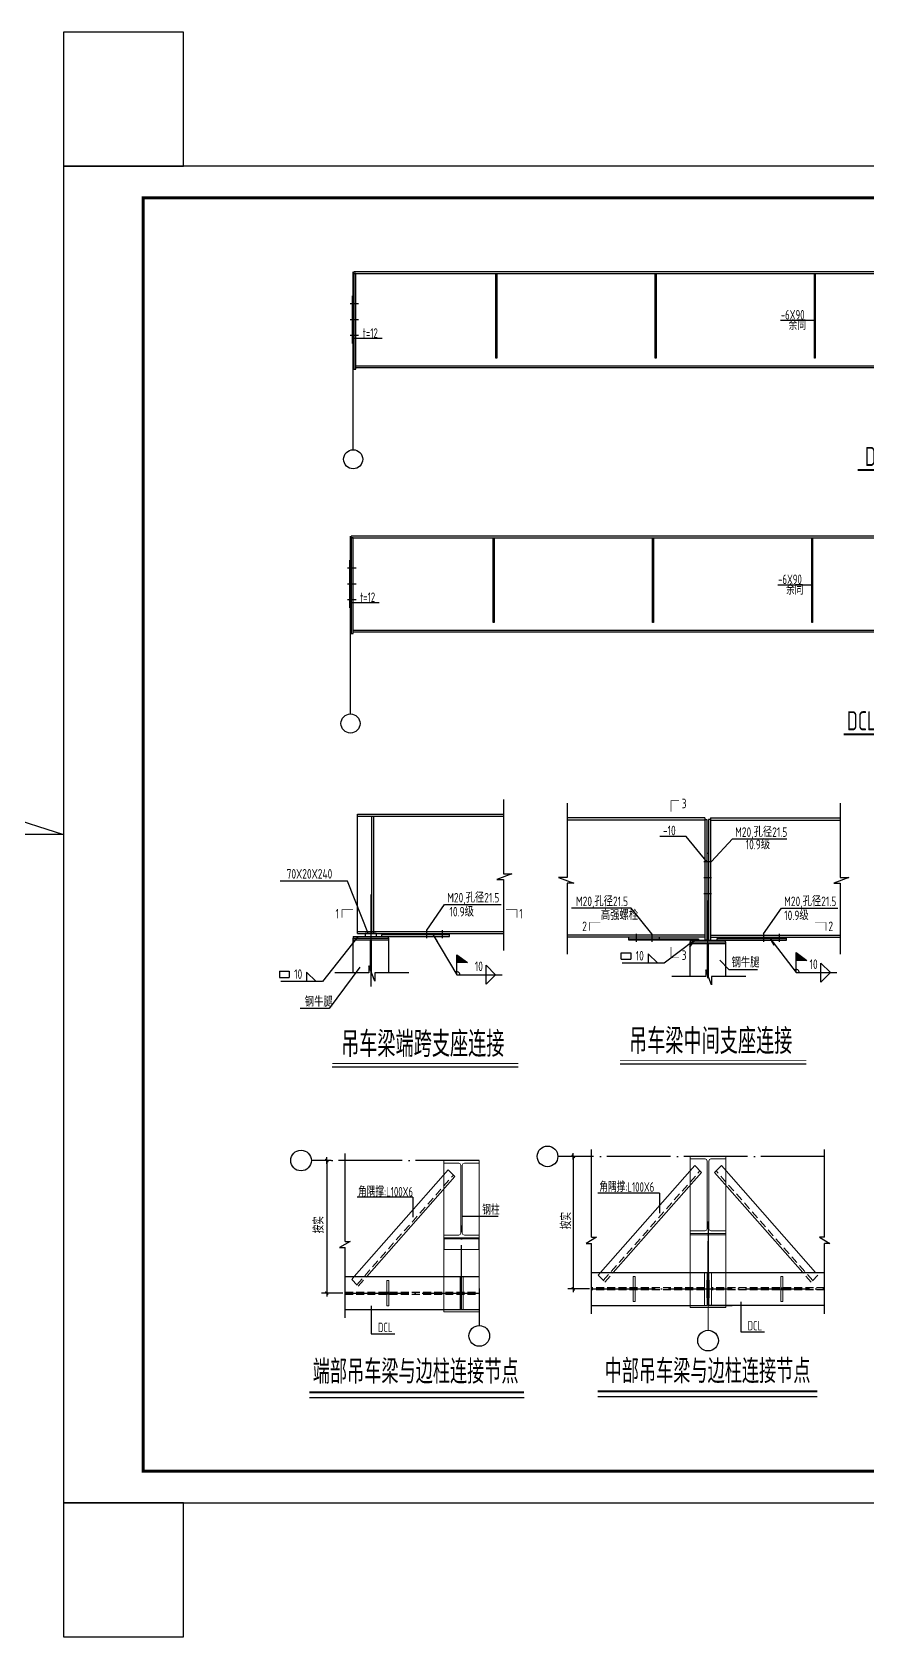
# Model space of a CAD drawing. Extents: x 9834882 to 10005569, y 1691670 to 2510806.
# Drawn here: x 9892635 to 9931964, y 2059232 to 2134857 of the extents above; entities that cross this region are included whole.
import ezdxf
from ezdxf.enums import TextEntityAlignment as Align

# ---------------------------------------------------------------- set-up
doc = ezdxf.new("R2010")
doc.units = 0
doc.header["$LTSCALE"] = 1000
doc.header["$MEASUREMENT"] = 0
for name, pattern in [('CENTER', [2, 1.25, -0.25, 0.25, -0.25]), ('CENTERX2', [101.6, 63.5, -12.7, 12.7, -12.7]), ('DASH', [0.35, 0.25, -0.1]), ('DOTE', [2.42, 2, -0.2, 0.02, -0.2]), ('HIDDEN', [0.375, 0.25, -0.125])]:
    doc.linetypes.add(name, pattern=pattern)
doc.layers.get('0').update_dxf_attribs({"linetype": 'CONTINUOUS'})
for name, color, linetype in [('00-MS', 6, 'CONTINUOUS'), ('1-dcl', 4, 'CONTINUOUS'), ('AXIS', 3, 'CONTINUOUS'), ('AXIS_TEXT', 7, 'CONTINUOUS'), ('DIM', 3, 'CONTINUOUS'), ('DIM_SYMB', 3, 'CONTINUOUS'), ('DOTE', 8, 'DOTE'), ('H-立', 3, 'CONTINUOUS'), ('LAYER1', 7, 'CONTINUOUS'), ('PUB_DIM', 3, 'CONTINUOUS'), ('PUB_TEXT', 7, 'CONTINUOUS'), ('PUB_TITLE', 4, 'CONTINUOUS'), ('TEXT', 7, 'CONTINUOUS'), ('THICK', 6, 'CONTINUOUS'), ('THIN', 7, 'CONTINUOUS'), ('一般文字', 6, 'CONTINUOUS'), ('加劲板', 3, 'CONTINUOUS'), ('卫浴', 7, 'CONTINUOUS'), ('螺栓', 15, 'CONTINUOUS'), ('连接板', 3, 'CONTINUOUS')]:
    doc.layers.add(name, color=color, linetype=linetype)
doc.layers.add('标注', color=4, linetype='CONTINUOUS', lineweight=20)
doc.layers.add('轴线', color=1, linetype='CENTERX2', lineweight=13)
doc.styles.add('_HZTXT', font='atssdeng.shx', dxfattribs={"width": 0.8, "bigfont": 'atssdchn.shx'})
doc.styles.add('COMPLEX', font='COMPLEX')
doc.styles.add('hztxt', font='atssdeng.shx', dxfattribs={"width": 0.7, "height": 10, "bigfont": 'atssdchn.shx'})
doc.styles.add('TSSD_REIN', font='atssdeng.shx', dxfattribs={"width": 0.7, "bigfont": 'atssdchn.shx'})

# ---------------------------------------------------------------- blocks, each defined once
blk = doc.blocks.new('3F51G35FHG5GH4')
at = {"layer": 'DIM'}
blk.add_hatch(color=256, dxfattribs=at).paths.add_polyline_path([(6304948, 1862562), (6304948, 1862513), (6305016, 1862513)])
at = {"layer": '00-MS'}
for p, q in [((6304442, 1862696), (6304372, 1862696)), ((6304372, 1862696), (6304372, 1862676)), ((6304442, 1862696), (6304442, 1862676)), ((6304712, 1862696), (6304712, 1862686)), ((6304902, 1862686), (6304902, 1862696)), ((6304295, 1862666), (6304519, 1862666)), ((6304295, 1862666), (6304295, 1862656)), ((6304295, 1862656), (6304519, 1862656)), ((6304295, 1862656), (6304295, 1862449)), ((6304297, 1862676), (6304517, 1862676)), ((6304297, 1862676), (6304297, 1862666)), ((6304297, 1862666), (6304517, 1862666)), ((6304403, 1862656), (6304403, 1862472)), ((6304411, 1862656), (6304411, 1862451)), ((6304474, 1862686), (6304474, 1862676)), ((6304902, 1862686), (6304474, 1862686)), ((6304474, 1862676), (6304902, 1862676)), ((6304517, 1862676), (6304517, 1862666)), ((6304519, 1862666), (6304519, 1862656)), ((6304519, 1862656), (6304519, 1862449)), ((6304902, 1862676), (6304902, 1862686))]:
    blk.add_line(p, q, dxfattribs=at)
at = {"layer": '1-dcl'}
for p, q in [((6304325, 1862696), (6304325, 1863446)), ((6304325, 1863446), (6305241, 1863446)), ((6304325, 1863432), (6305241, 1863432)), ((6304412, 1863432), (6304412, 1862696)), ((6304424, 1863446), (6305241, 1863446)), ((6304424, 1863432), (6304424, 1862696)), ((6304412, 1863201), (6304412, 1862941)), ((6304325, 1862708), (6305241, 1862708)), ((6304325, 1862696), (6305241, 1862696))]:
    blk.add_line(p, q, dxfattribs=at)
at = {"layer": 'AXIS'}
blk.add_line((6304407, 1862941), (6304407, 1862362), dxfattribs=at)
at = {"layer": 'DIM'}
for p, q in [((6304262, 1863025), (6303839, 1863025)), ((6304393, 1862690), (6304262, 1863025)), ((6304759, 1862716), (6304870, 1862878)), ((6304870, 1862878), (6305226, 1862878)), ((6304324, 1862673), (6304104, 1862393)), ((6304324, 1862673), (6304293, 1862634)), ((6304797, 1862689), (6304824, 1862645)), ((6304797, 1862689), (6304948, 1862436)), ((6304948, 1862562), (6305016, 1862513)), ((6304948, 1862436), (6304948, 1862562)), ((6305016, 1862513), (6304948, 1862513)), ((6305132, 1862376), (6305132, 1862496)), ((6305132, 1862496), (6305192, 1862436)), ((6303835, 1862458), (6303895, 1862458)), ((6303835, 1862458), (6303835, 1862418)), ((6303835, 1862418), (6303895, 1862418)), ((6304104, 1862393), (6303842, 1862393)), ((6303895, 1862458), (6303895, 1862418)), ((6304004, 1862453), (6304004, 1862393)), ((6304064, 1862393), (6304004, 1862453)), ((6304338, 1862484), (6304146, 1862224)), ((6304948, 1862436), (6305232, 1862436)), ((6305192, 1862436), (6305132, 1862376)), ((6304146, 1862224), (6303965, 1862224))]:
    blk.add_line(p, q, dxfattribs=at)
blk.add_ellipse((6304948, 1862436), major_axis=(19.4, 0.2), ratio=1, start_param=-0.010916, end_param=2.098629, dxfattribs=at)
at = {"layer": 'LAYER1', "color": 3}
for p, q in [((6305241, 1863537), (6305241, 1863071)), ((6305294, 1863071), (6305199, 1863035)), ((6305199, 1863035), (6305241, 1863035)), ((6305241, 1863071), (6305294, 1863071)), ((6305241, 1863035), (6305241, 1862589)), ((6304396, 1862491), (6304396, 1862449)), ((6304432, 1862396), (6304396, 1862491)), ((6304396, 1862449), (6304182, 1862449)), ((6304432, 1862449), (6304432, 1862396)), ((6304647, 1862449), (6304432, 1862449))]:
    blk.add_line(p, q, dxfattribs=at)
at = {"layer": 'TEXT', "color": 3}
blk.add_line((6304165, 1861858), (6305334, 1861858), dxfattribs=at)
at = {"layer": 'TEXT', "color": 3, "const_width": 5}
blk.add_lwpolyline([(6304165, 1861878), (6305334, 1861878)], dxfattribs=at)
at = {"layer": 'THICK', "linetype": 'Continuous'}
for p, q in [((6304757, 1862716), (6304757, 1862666)), ((6304857, 1862716), (6304857, 1862666))]:
    blk.add_line(p, q, dxfattribs=at)
at = {"layer": 'THIN', "color": 6, "const_width": 4}
for points in [[(6304226, 1862794), (6304226, 1862845), (6304295, 1862845)], [(6305326, 1862794), (6305326, 1862845), (6305257, 1862845)]]:
    blk.add_lwpolyline(points, dxfattribs=at)
at = {"layer": 'TEXT', "style": 'hztxt', "width": 0.75}
for s, height, p in [('70X20X240', 60, (6303879, 1863040)), ('M20,孔径21.5', 60, (6304888, 1862890)), ('10.9级', 60, (6304902, 1862802)), ('钢牛腿', 60, (6303993, 1862236)), ('吊车梁端跨支座连接', 160, (6304221, 1861920))]:
    blk.add_text(s, height=height, dxfattribs=at).set_placement(p)
for p in [(6304197, 1862820), (6305351, 1862820)]:
    blk.add_text('1', height=60, dxfattribs=at).set_placement(p, align=Align.MIDDLE)
for p in [(6305112, 1862489), (6303977, 1862440)]:
    blk.add_text('10', height=60, dxfattribs=at).set_placement(p, align=Align.MIDDLE_RIGHT)
blk = doc.blocks.new('321F534G54H')
at = {"layer": 'DIM'}
blk.add_hatch(color=256, dxfattribs=at).paths.add_polyline_path([(6310421, 1862415), (6310421, 1862366), (6310489, 1862366)])
at = {"layer": '00-MS'}
for p, q in [((6309370, 1862502), (6309370, 1862512)), ((6309370, 1862492), (6309370, 1862502)), ((6309370, 1862502), (6309808, 1862502)), ((6309808, 1862492), (6309370, 1862492)), ((6309560, 1862512), (6309560, 1862502)), ((6309755, 1862492), (6309755, 1862482)), ((6309755, 1862492), (6309975, 1862492)), ((6309808, 1862502), (6309808, 1862492)), ((6309922, 1862502), (6309922, 1862492)), ((6310360, 1862502), (6309922, 1862502)), ((6309922, 1862492), (6310360, 1862492)), ((6309975, 1862492), (6309975, 1862482)), ((6310170, 1862512), (6310170, 1862502)), ((6310360, 1862502), (6310360, 1862512)), ((6310360, 1862492), (6310360, 1862502)), ((6309753, 1862482), (6309753, 1862472)), ((6309753, 1862482), (6309977, 1862482)), ((6309753, 1862472), (6309753, 1862265)), ((6309753, 1862472), (6309977, 1862472)), ((6309755, 1862482), (6309975, 1862482)), ((6309861, 1862472), (6309861, 1862289)), ((6309869, 1862472), (6309869, 1862267)), ((6309977, 1862482), (6309977, 1862472)), ((6309977, 1862472), (6309977, 1862265))]:
    blk.add_line(p, q, dxfattribs=at)
at = {"layer": '1-dcl'}
for p, q in [((6309848, 1863262), (6308983, 1863262)), ((6309848, 1863248), (6308983, 1863248)), ((6309848, 1863262), (6309231, 1863262)), ((6309848, 1863262), (6309848, 1863248)), ((6309848, 1863252), (6309860, 1863252)), ((6309848, 1863248), (6309848, 1862492)), ((6309860, 1863252), (6309860, 1862492)), ((6309870, 1863252), (6309870, 1862492)), ((6309882, 1863252), (6309870, 1863252)), ((6309882, 1863262), (6310698, 1863262)), ((6309882, 1863262), (6309882, 1863248)), ((6309882, 1863262), (6310698, 1863262)), ((6309882, 1863248), (6309882, 1862492)), ((6309882, 1863248), (6310698, 1863248)), ((6309870, 1863037), (6309860, 1863037)), ((6309870, 1863037), (6309870, 1862737)), ((6309870, 1862737), (6309860, 1862737)), ((6309848, 1862524), (6308983, 1862524)), ((6309848, 1862512), (6308983, 1862512)), ((6309860, 1862492), (6309848, 1862492)), ((6309870, 1862492), (6309882, 1862492)), ((6309882, 1862524), (6310698, 1862524)), ((6309882, 1862512), (6310698, 1862512))]:
    blk.add_line(p, q, dxfattribs=at)
at = {"layer": 'AXIS'}
blk.add_line((6309865, 1862737), (6309865, 1862255), dxfattribs=at)
at = {"layer": 'DIM'}
for p, q in [((6309729, 1863145), (6309565, 1863145)), ((6309865, 1862982), (6309729, 1863145)), ((6309890, 1862987), (6310020, 1863129)), ((6310020, 1863129), (6310363, 1863129)), ((6309385, 1862694), (6309009, 1862694)), ((6309515, 1862532), (6309385, 1862694)), ((6310216, 1862532), (6310328, 1862694)), ((6310328, 1862694), (6310683, 1862694)), ((6310255, 1862505), (6310421, 1862289)), ((6310255, 1862505), (6310281, 1862461)), ((6309322, 1862413), (6309382, 1862413)), ((6309322, 1862373), (6309322, 1862413)), ((6309382, 1862413), (6309382, 1862373)), ((6309551, 1862348), (6309491, 1862408)), ((6309491, 1862408), (6309491, 1862348)), ((6309781, 1862490), (6309591, 1862348)), ((6309781, 1862490), (6309750, 1862450)), ((6310421, 1862289), (6310421, 1862415)), ((6310421, 1862415), (6310489, 1862366)), ((6309322, 1862373), (6309382, 1862373)), ((6309591, 1862348), (6309329, 1862348)), ((6309941, 1862368), (6309998, 1862309)), ((6309998, 1862309), (6310179, 1862309)), ((6310489, 1862366), (6310421, 1862366)), ((6310421, 1862289), (6310676, 1862289)), ((6310576, 1862349), (6310636, 1862289)), ((6310576, 1862229), (6310576, 1862349)), ((6310636, 1862289), (6310576, 1862229))]:
    blk.add_line(p, q, dxfattribs=at)
blk.add_ellipse((6310421, 1862289), major_axis=(-19.4, 0.2), ratio=1, start_param=3.150412, end_param=5.259958, dxfattribs=at)
at = {"layer": 'LAYER1', "color": 3}
for p, q in [((6308983, 1863353), (6308983, 1862887)), ((6310698, 1863353), (6310698, 1862887)), ((6308929, 1862887), (6309024, 1862852)), ((6308983, 1862887), (6308929, 1862887)), ((6308983, 1862852), (6308983, 1862405)), ((6309024, 1862852), (6308983, 1862852)), ((6310752, 1862887), (6310657, 1862852)), ((6310657, 1862852), (6310698, 1862852)), ((6310698, 1862887), (6310752, 1862887)), ((6310698, 1862852), (6310698, 1862405)), ((6309854, 1862307), (6309854, 1862265)), ((6309890, 1862212), (6309854, 1862307)), ((6309854, 1862265), (6309639, 1862265)), ((6309890, 1862265), (6309890, 1862212)), ((6310105, 1862265), (6309890, 1862265))]:
    blk.add_line(p, q, dxfattribs=at)
at = {"layer": 'TEXT', "color": 3}
blk.add_line((6309315, 1861716), (6310484, 1861716), dxfattribs=at)
at = {"layer": 'TEXT', "color": 3, "const_width": 5}
blk.add_lwpolyline([(6309315, 1861736), (6310484, 1861736)], dxfattribs=at)
at = {"layer": 'THICK', "linetype": 'Continuous'}
for p, q in [((6309840, 1862987), (6309890, 1862987)), ((6309840, 1862887), (6309890, 1862887)), ((6309840, 1862787), (6309890, 1862787)), ((6309415, 1862532), (6309415, 1862482)), ((6309515, 1862532), (6309515, 1862482)), ((6310215, 1862532), (6310215, 1862482)), ((6310315, 1862532), (6310315, 1862482))]:
    blk.add_line(p, q, dxfattribs=at)
at = {"layer": 'THIN', "color": 6, "const_width": 4}
for points in [[(6309685, 1863369), (6309635, 1863369), (6309635, 1863300)], [(6309121, 1862553), (6309121, 1862604), (6309190, 1862604)], [(6310609, 1862553), (6310609, 1862604), (6310540, 1862604)], [(6309685, 1862382), (6309635, 1862382), (6309635, 1862451)]]:
    blk.add_lwpolyline(points, dxfattribs=at)
at = {"layer": 'TEXT', "style": 'hztxt', "width": 0.75}
for s, p in [('3', (6309717, 1863352)), ('2', (6309092, 1862580)), ('3', (6309717, 1862399))]:
    blk.add_text(s, height=60, dxfattribs=at).set_placement(p, align=Align.MIDDLE)
for s, height, p in [('-10', 60, (6309584, 1863152)), ('M20,孔径21.5', 60, (6310038, 1863142)), ('10.9级', 60, (6310104, 1863064)), ('M20,孔径21.5', 60, (6309038, 1862707)), ('M20,孔径21.5', 60, (6310346, 1862707)), ('高强螺栓', 60, (6309194, 1862620)), ('10.9级', 60, (6310346, 1862619)), ('钢牛腿', 60, (6310015, 1862322)), ('吊车梁中间支座连接', 160, (6309371, 1861778))]:
    blk.add_text(s, height=height, dxfattribs=at).set_placement(p)
blk.add_text('2', height=60, rotation=360, dxfattribs=at).set_placement((6310638, 1862580), align=Align.MIDDLE)
for p in [(6309464, 1862395), (6310556, 1862342)]:
    blk.add_text('10', height=60, dxfattribs=at).set_placement(p, align=Align.MIDDLE_RIGHT)
blk = doc.blocks.new('_DIMX')
blk.add_line((-150, 0), (150, 0))
at = {"const_width": 50}
blk.add_lwpolyline([(-70, -70), (70, 70)], dxfattribs=at)
blk = doc.blocks.new('_AXISO')
blk.add_circle((0, 0), 0.5)
at = {"layer": 'AXIS_TEXT', "style": 'COMPLEX', "width": 1.041667}
blk.add_attdef('A', text='', height=0.56, dxfattribs=at).set_placement((-0.25, -0.28), (0.25, -0.28), align=Align.FIT)
blk = doc.blocks.new('3G1H5H5HGJ')
at = {"color": 1, "lineweight": 15, "ltscale": 0.5}
for p, q in [((6243246, 1887630), (6242131, 1887630)), ((6243246, 1887630), (6242131, 1887630)), ((6242131, 1887630), (6242131, 1885337)), ((6243246, 1887630), (6242131, 1887630)), ((6243246, 1887630), (6242131, 1887630)), ((6243246, 1887630), (6243246, 1885337)), ((6243246, 1887296), (6242131, 1887296)), ((6242131, 1885337), (6243246, 1885337))]:
    blk.add_line(p, q, dxfattribs=at)
at = {"lineweight": 15}
blk.add_line((6243246, 1887630), (6242131, 1887630), dxfattribs=at)
blk.add_line((6243246, 1887630), (6242131, 1887630), dxfattribs=at)
blk.add_line((6243246, 1887630), (6242131, 1887630), dxfattribs=at)
blk.add_line((6243246, 1887630), (6242131, 1887630), dxfattribs=at)
for p, q in [((6239031, 1886440), (6243246, 1886440)), ((6239031, 1885405), (6243246, 1885405))]:
    blk.add_line(p, q)
at = {"linetype": 'DASH'}
for p, q in [((6239031, 1885954), (6243246, 1885954)), ((6239031, 1885890), (6243246, 1885890))]:
    blk.add_line(p, q, dxfattribs=at)
blk.add_ellipse((6243246, 1884578), major_axis=(-2, 325), ratio=1, start_param=4.706391, end_param=10.989576)
at = {"layer": 'DIM_SYMB'}
for p, q in [((6239031, 1887545), (6239031, 1890304)), ((6239190, 1887545), (6238861, 1887350)), ((6238861, 1887350), (6239031, 1887350)), ((6239031, 1887545), (6239190, 1887545)), ((6239031, 1885144), (6239031, 1887350)), ((6237912, 1882646), (6244652, 1882646))]:
    blk.add_line(p, q, dxfattribs=at)
at = {"layer": 'DIM_SYMB', "const_width": 60}
blk.add_lwpolyline([(6237912, 1882806), (6244652, 1882806)], dxfattribs=at)
at = {"layer": 'DOTE'}
for p, q in [((6243246, 1890087), (6237972, 1890087)), ((6242689, 1885427), (6242689, 1888045)), ((6239031, 1885922), (6243246, 1885922)), ((6243246, 1886064), (6243246, 1884903))]:
    blk.add_line(p, q, dxfattribs=at)
at = {"layer": 'PUB_DIM'}
for p, q in [((6238592, 1890087), (6238288, 1890087)), ((6238457, 1890087), (6238457, 1885923)), ((6238963, 1885922), (6238288, 1885922))]:
    blk.add_line(p, q, dxfattribs=at)
at = {"layer": 'PUB_TEXT'}
for p, q in [((6241160, 1888933), (6239409, 1888933)), ((6241160, 1888933), (6241160, 1888303)), ((6242711, 1888335), (6243844, 1888335)), ((6239849, 1885523), (6239849, 1884638)), ((6239849, 1884638), (6240590, 1884638))]:
    blk.add_line(p, q, dxfattribs=at)
at = {"layer": '卫浴', "lineweight": 25}
for p, q in [((6242131, 1887630), (6242131, 1887296)), ((6243246, 1887296), (6243246, 1887630))]:
    blk.add_line(p, q, dxfattribs=at)
at = {"layer": '标注'}
for p, q in [((6239314, 1886440), (6242270, 1889796)), ((6242131, 1890087), (6242131, 1890007)), ((6242131, 1890087), (6243139, 1890087)), ((6242131, 1890007), (6242131, 1887630)), ((6242131, 1890007), (6242601, 1890007)), ((6242270, 1889796), (6242481, 1889585)), ((6242601, 1890007), (6242643, 1889986)), ((6242643, 1889986), (6242667, 1889942)), ((6242667, 1889942), (6242667, 1887809)), ((6242734, 1889986), (6242711, 1889942)), ((6242711, 1887809), (6242711, 1889942)), ((6242777, 1890007), (6242734, 1889986)), ((6243246, 1890007), (6242777, 1890007)), ((6243246, 1890087), (6243246, 1890007)), ((6243246, 1890007), (6243246, 1887630)), ((6242481, 1889585), (6239711, 1886440)), ((6242131, 1887744), (6242601, 1887744)), ((6242131, 1887664), (6243246, 1887664)), ((6242131, 1887630), (6243246, 1887630)), ((6242131, 1887630), (6243246, 1887630)), ((6242131, 1887630), (6243246, 1887630)), ((6242131, 1887630), (6243246, 1887630)), ((6242131, 1887630), (6243246, 1887630)), ((6242131, 1887630), (6243246, 1887630)), ((6242131, 1887630), (6243246, 1887630)), ((6242601, 1887744), (6242643, 1887765)), ((6242643, 1887765), (6242667, 1887809)), ((6242734, 1887765), (6242711, 1887809)), ((6242777, 1887744), (6242734, 1887765)), ((6243246, 1887744), (6242777, 1887744)), ((6240339, 1886318), (6240404, 1886318)), ((6240339, 1885954), (6240339, 1886318)), ((6240404, 1886318), (6240404, 1885954)), ((6242641, 1886440), (6242641, 1885954)), ((6242736, 1885954), (6242736, 1886440)), ((6240404, 1885954), (6240339, 1885954)), ((6240339, 1885890), (6240339, 1885526)), ((6240404, 1885890), (6240339, 1885890)), ((6240404, 1885526), (6240404, 1885890)), ((6242641, 1885954), (6242736, 1885954)), ((6242641, 1885890), (6242736, 1885890)), ((6242641, 1885405), (6242641, 1885890)), ((6242736, 1885890), (6242736, 1885405)), ((6240339, 1885526), (6240404, 1885526)), ((6242641, 1885405), (6242736, 1885405))]:
    blk.add_line(p, q, dxfattribs=at)
at = {"layer": '轴线', "linetype": 'HIDDEN'}
for p, q in [((6239399, 1886185), (6242434, 1889631)), ((6239314, 1886440), (6239238, 1886353)), ((6239238, 1886353), (6239446, 1886139)), ((6239446, 1886139), (6239711, 1886440))]:
    blk.add_line(p, q, dxfattribs=at)
at = {"layer": 'AXIS', "xscale": 649.3357763439417, "yscale": 649.3357764557004, "zscale": 649.3357764544205}
blk.add_blockref('_AXISO', (6237647, 1890087), dxfattribs=at)
at = {"layer": 'PUB_DIM', "xscale": 0.6763914338080212, "yscale": 0.6763914336916059, "zscale": 0.676391433806688}
for p, rotation in [((6238457, 1890087), 90), ((6238457, 1885922), 270)]:
    blk.add_blockref('_DIMX', p, dxfattribs=dict(at, rotation=rotation))
at = {"layer": 'PUB_TEXT', "style": 'TSSD_REIN', "width": 0.7}
blk.add_text('角隅撑:L100X6', height=300, dxfattribs=at).set_placement((6239437, 1888958))
at = {"layer": 'PUB_TEXT', "style": 'TSSD_REIN'}
for s, height, width, p in [('钢柱', 300, 0.7, (6243614, 1888686)), ('DCL', 300, 0.7, (6240292, 1884996)), ('端部吊车梁与边柱连接节点', 750.37, 0.755998, (6241248, 1883829))]:
    blk.add_text(s, height=height, dxfattribs=dict(at, width=width)).set_placement(p, align=Align.TOP_CENTER)
at = {"layer": 'PUB_TEXT', "style": 'TSSD_REIN', "width": 0.7}
blk.add_text('按实', height=300, rotation=90, dxfattribs=at).set_placement((6238356, 1887796))
blk = doc.blocks.new('32F1G53F4G5H4')
at = {"color": 1, "lineweight": 15, "ltscale": 0.5}
for p, q in [((6249262, 1887760), (6249262, 1887425)), ((6250377, 1887715), (6249262, 1887715)), ((6250377, 1887425), (6250377, 1887760)), ((6249262, 1887425), (6249262, 1885433)), ((6250377, 1887425), (6250377, 1885433)), ((6249262, 1885433), (6250377, 1885433))]:
    blk.add_line(p, q, dxfattribs=at)
for p, q in [((6246162, 1886536), (6253478, 1886536)), ((6246162, 1885501), (6249795, 1885501)), ((6253478, 1885501), (6249844, 1885501)), ((6249844, 1885501), (6250574, 1885501))]:
    blk.add_line(p, q)
at = {"linetype": 'DASH'}
for p, q in [((6249706, 1886051), (6246162, 1886051)), ((6249706, 1885986), (6246162, 1885986)), ((6253478, 1886051), (6249933, 1886051)), ((6253478, 1885986), (6249933, 1885986))]:
    blk.add_line(p, q, dxfattribs=at)
blk.add_ellipse((6249820, 1884396), major_axis=(-2, 325), ratio=1, start_param=4.706391, end_param=10.989576)
at = {"layer": 'DIM_SYMB'}
for p, q in [((6246162, 1887641), (6246162, 1890401)), ((6253478, 1887641), (6253478, 1890401)), ((6246321, 1887641), (6245992, 1887447)), ((6246162, 1887641), (6246321, 1887641)), ((6253319, 1887641), (6253647, 1887447)), ((6253478, 1887641), (6253319, 1887641)), ((6245992, 1887447), (6246162, 1887447)), ((6246162, 1885241), (6246162, 1887447)), ((6253647, 1887447), (6253478, 1887447)), ((6253478, 1885241), (6253478, 1887447))]:
    blk.add_line(p, q, dxfattribs=at)
at = {"layer": 'DIM_SYMB', "const_width": 60}
blk.add_lwpolyline([(6246355, 1882800), (6253251, 1882800)], dxfattribs=at)
at = {"layer": 'DIM_SYMB'}
blk.add_lwpolyline([(6246355, 1882640), (6253251, 1882640)], dxfattribs=at)
at = {"layer": 'DOTE'}
for p, q in [((6253478, 1890184), (6245103, 1890184)), ((6249820, 1885523), (6249820, 1888141)), ((6249820, 1888004), (6249820, 1885523)), ((6246162, 1886018), (6253478, 1886018))]:
    blk.add_line(p, q, dxfattribs=at)
at = {"layer": 'DOTE', "lineweight": 13, "ltscale": 1500}
blk.add_line((6249820, 1884721), (6249820, 1886578), dxfattribs=at)
at = {"layer": 'PUB_DIM'}
for p, q in [((6245723, 1890184), (6245419, 1890184)), ((6245588, 1890183), (6245588, 1886019)), ((6246094, 1886018), (6245419, 1886018))]:
    blk.add_line(p, q, dxfattribs=at)
at = {"layer": 'PUB_TEXT'}
for p, q in [((6248291, 1889029), (6246357, 1889029)), ((6248291, 1889029), (6248291, 1888400)), ((6249795, 1885744), (6249795, 1886293)), ((6249795, 1886293), (6249844, 1886293)), ((6249844, 1886293), (6249844, 1885744)), ((6249844, 1885744), (6249795, 1885744)), ((6250849, 1885619), (6250849, 1884673)), ((6250849, 1884673), (6251590, 1884673))]:
    blk.add_line(p, q, dxfattribs=at)
at = {"layer": '标注'}
for p, q in [((6249262, 1890184), (6249262, 1890103)), ((6249262, 1890184), (6250270, 1890184)), ((6250377, 1890184), (6250377, 1890103)), ((6246445, 1886536), (6249401, 1889892)), ((6249612, 1889681), (6246842, 1886536)), ((6249262, 1890103), (6249262, 1887760)), ((6249262, 1890103), (6249732, 1890103)), ((6249401, 1889892), (6249612, 1889681)), ((6249732, 1890103), (6249775, 1890083)), ((6249775, 1890083), (6249798, 1890038)), ((6249798, 1890038), (6249798, 1887905)), ((6249865, 1890083), (6249842, 1890038)), ((6249842, 1887905), (6249842, 1890038)), ((6249908, 1890103), (6249865, 1890083)), ((6250377, 1890103), (6249908, 1890103)), ((6250239, 1889892), (6250027, 1889681)), ((6250027, 1889681), (6252797, 1886536)), ((6253194, 1886536), (6250239, 1889892)), ((6250377, 1890103), (6250377, 1887760)), ((6249262, 1887841), (6249732, 1887841)), ((6249262, 1887760), (6250377, 1887760)), ((6249732, 1887841), (6249775, 1887861)), ((6249775, 1887861), (6249798, 1887905)), ((6249865, 1887861), (6249842, 1887905)), ((6249908, 1887841), (6249865, 1887861)), ((6250377, 1887841), (6249908, 1887841)), ((6247470, 1886414), (6247535, 1886414)), ((6247470, 1886051), (6247470, 1886414)), ((6247535, 1886414), (6247535, 1886051)), ((6249706, 1886536), (6249706, 1886051)), ((6249795, 1886051), (6249795, 1886536)), ((6249844, 1886051), (6249844, 1886536)), ((6249933, 1886536), (6249933, 1886051)), ((6252170, 1886414), (6252104, 1886414)), ((6252104, 1886414), (6252104, 1886051)), ((6252170, 1886051), (6252170, 1886414)), ((6247535, 1886051), (6247470, 1886051)), ((6247470, 1885986), (6247470, 1885623)), ((6247535, 1885986), (6247470, 1885986)), ((6247470, 1885623), (6247535, 1885623)), ((6247535, 1885623), (6247535, 1885986)), ((6249706, 1885501), (6249706, 1886051)), ((6249795, 1885986), (6249795, 1885501)), ((6249844, 1885986), (6249844, 1885501)), ((6249933, 1885501), (6249933, 1886051)), ((6252104, 1886051), (6252170, 1886051)), ((6252104, 1885986), (6252170, 1885986)), ((6252104, 1885623), (6252104, 1885986)), ((6252170, 1885623), (6252104, 1885623)), ((6252170, 1885986), (6252170, 1885623)), ((6249773, 1885501), (6249795, 1885501)), ((6249773, 1885501), (6249795, 1885501)), ((6249844, 1885501), (6249867, 1885501)), ((6249867, 1885501), (6249844, 1885501))]:
    blk.add_line(p, q, dxfattribs=at)
at = {"layer": '轴线', "linetype": 'HIDDEN'}
for p, q in [((6246530, 1886282), (6249566, 1889728)), ((6253109, 1886282), (6250074, 1889728)), ((6246445, 1886536), (6246369, 1886449)), ((6246369, 1886449), (6246577, 1886235)), ((6246577, 1886235), (6246842, 1886536)), ((6253062, 1886235), (6252797, 1886536)), ((6253271, 1886449), (6253062, 1886235))]:
    blk.add_line(p, q, dxfattribs=at)
at = {"layer": 'AXIS', "xscale": 649.3357763439417, "yscale": 649.3357764557004, "zscale": 649.3357764544205}
blk.add_blockref('_AXISO', (6244779, 1890184), dxfattribs=at)
at = {"layer": 'PUB_DIM', "xscale": 0.6763914338080212, "yscale": 0.6763914336916059, "zscale": 0.676391433806688}
for p, rotation in [((6245588, 1890184), 90), ((6245588, 1886018), 270)]:
    blk.add_blockref('_DIMX', p, dxfattribs=dict(at, rotation=rotation))
at = {"layer": 'PUB_TEXT', "style": 'TSSD_REIN', "width": 0.7}
blk.add_text('角隅撑:L100X6', height=300, dxfattribs=at).set_placement((6246403, 1889071))
blk.add_text('按实', height=300, rotation=90, dxfattribs=at).set_placement((6245519, 1887892))
at = {"layer": 'PUB_TEXT', "style": 'TSSD_REIN'}
for s, height, width, p in [('DCL', 300, 0.7, (6251292, 1885016)), ('中部吊车梁与边柱连接节点', 750.37, 0.755998, (6249805, 1883809))]:
    blk.add_text(s, height=height, dxfattribs=dict(at, width=width)).set_placement(p, align=Align.TOP_CENTER)
blk = doc.blocks.new('fd24g4f5h')
at = {"layer": 'DIM_SYMB', "const_width": 12.6, "elevation": 2}
for points in [[(9741539, 2109865), (9742043, 2109865)], [(9741451, 2108205), (9741955, 2108205)]]:
    blk.add_lwpolyline(points, dxfattribs=at)
at = {"layer": 'DOTE'}
for p, q in [((9738371, 2109993, 1), (9738371, 2111110, 1)), ((9745171, 2109993, 1), (9745171, 2111110, 1)), ((9738354, 2108333, 1), (9738354, 2109449, 1)), ((9744904, 2108336, 1), (9744904, 2109449, 1))]:
    blk.add_line(p, q, dxfattribs=at)
at = {"layer": 'H-立'}
for p, q in [((9745166, 2111110, 1), (9738376, 2111110, 1)), ((9738376, 2111100, 1), (9738376, 2111110, 1)), ((9738376, 2111100, 1), (9745154, 2111100, 1)), ((9745166, 2111100, 1), (9745166, 2111110, 1)), ((9738376, 2110518, 1), (9738376, 2110510, 1)), ((9745154, 2110518, 1), (9738388, 2110518, 1)), ((9738388, 2110510, 1), (9745154, 2110510, 1)), ((9745054, 2109449, 1), (9738359, 2109449, 1)), ((9738359, 2109439, 1), (9738359, 2109449, 1)), ((9738359, 2109439, 1), (9745054, 2109439, 1)), ((9745054, 2108849, 1), (9745054, 2109449, 1)), ((9738359, 2108857, 1), (9738359, 2108849, 1)), ((9745054, 2108857, 1), (9738371, 2108857, 1)), ((9738371, 2108849, 1), (9745054, 2108849, 1))]:
    blk.add_line(p, q, dxfattribs=at)
at = {"layer": 'H-立', "elevation": 1}
blk.add_lwpolyline([(9744879, 2108849), (9744929, 2108849), (9744929, 2108839), (9744879, 2108839)], close=True, dxfattribs=at)
at = {"layer": 'PUB_TEXT'}
for points in [[(9743870, 2111165), (9743610, 2111165), (9743581, 2111105)], [(9743768, 2110834), (9743655, 2110834)], [(9743870, 2110573), (9743610, 2110573), (9743581, 2110513)], [(9743805, 2109505), (9743545, 2109505), (9743516, 2109445)], [(9743703, 2109175), (9743590, 2109175)], [(9743805, 2108938), (9743545, 2108938), (9743516, 2108853)]]:
    blk.add_lwpolyline(points, dxfattribs=at)
at = {"layer": 'PUB_TEXT', "const_width": 12}
for points in [[(9743661, 2110834, -1), (9743649, 2110834, -1)], [(9743596, 2109175, -1), (9743584, 2109175, -1)]]:
    blk.add_lwpolyline(points, format="xyb", close=True, dxfattribs=at)
at = {"layer": 'PUB_TEXT', "elevation": 1}
for points in [[(9741056, 2110807), (9741271, 2110807)], [(9738552, 2110692), (9738382, 2110692)], [(9744990, 2110692), (9745160, 2110692)], [(9744838, 2109490), (9744770, 2109580), (9744641, 2109580)], [(9744682, 2109233), (9744904, 2109233)], [(9741039, 2109145), (9741255, 2109145)], [(9738535, 2109031), (9738365, 2109031)]]:
    blk.add_lwpolyline(points, dxfattribs=at)
at = {"layer": '加劲板'}
for p, q in [((9744797, 2109649, 1), (9744797, 2109449, 1)), ((9744931, 2109649, 1), (9744797, 2109649, 1)), ((9744802, 2109649, 1), (9744802, 2109449, 1)), ((9744993, 2109449, 1), (9744926, 2109649, 1)), ((9744997, 2109449, 1), (9744931, 2109649, 1))]:
    blk.add_line(p, q, dxfattribs=at)
at = {"layer": '加劲板', "elevation": 1}
for points in [[(9739268, 2111100), (9739274, 2111100), (9739274, 2110568), (9739268, 2110568)], [(9740268, 2111100), (9740274, 2111100), (9740274, 2110568), (9740268, 2110568)], [(9741268, 2111100), (9741274, 2111100), (9741274, 2110568), (9741268, 2110568)], [(9742268, 2111100), (9742274, 2111100), (9742274, 2110568), (9742268, 2110568)], [(9743268, 2111100), (9743274, 2111100), (9743274, 2110568), (9743268, 2110568)], [(9744268, 2111100), (9744274, 2111100), (9744274, 2110568), (9744268, 2110568)], [(9738366, 2110960), (9738376, 2110960), (9738376, 2110660), (9738366, 2110660)], [(9745176, 2110960), (9745166, 2110960), (9745166, 2110660), (9745176, 2110660)], [(9739251, 2109439), (9739257, 2109439), (9739257, 2108907), (9739251, 2108907)], [(9740251, 2109439), (9740257, 2109439), (9740257, 2108907), (9740251, 2108907)], [(9741251, 2109439), (9741257, 2109439), (9741257, 2108907), (9741251, 2108907)], [(9742251, 2109439), (9742257, 2109439), (9742257, 2108907), (9742251, 2108907)], [(9743251, 2109439), (9743257, 2109439), (9743257, 2108907), (9743251, 2108907)], [(9744251, 2109439), (9744257, 2109439), (9744257, 2108907), (9744251, 2108907)], [(9738349, 2109299), (9738359, 2109299), (9738359, 2108999), (9738349, 2108999)]]:
    blk.add_lwpolyline(points, close=True, dxfattribs=at)
at = {"layer": '螺栓', "linetype": 'CENTER', "ltscale": 2}
for p, q in [((9738405, 2110910, 1), (9738352, 2110910, 1)), ((9745136, 2110910, 1), (9745190, 2110910, 1)), ((9738405, 2110810, 1), (9738352, 2110810, 1)), ((9745136, 2110810, 1), (9745190, 2110810, 1)), ((9738405, 2110710, 1), (9738352, 2110710, 1)), ((9745136, 2110710, 1), (9745190, 2110710, 1)), ((9738389, 2109249, 1), (9738335, 2109249, 1)), ((9738389, 2109149, 1), (9738335, 2109149, 1)), ((9738389, 2109049, 1), (9738335, 2109049, 1))]:
    blk.add_line(p, q, dxfattribs=at)
at = {"layer": '轴线', "ltscale": 50}
for p, q in [((9738371, 2110423, 1), (9738371, 2110297, 1)), ((9738354, 2108763, 1), (9738354, 2108637, 1))]:
    blk.add_line(p, q, dxfattribs=at)
at = {"layer": '连接板', "linetype": 'Continuous'}
for p, q in [((9738388, 2111100, 1), (9738376, 2111100, 1)), ((9738371, 2109439, 1), (9738359, 2109439, 1))]:
    blk.add_line(p, q, dxfattribs=at)
at = {"layer": '连接板', "linetype": 'Continuous', "elevation": 1}
for points in [[(9738376, 2111100), (9738376, 2110500), (9738388, 2110500), (9738388, 2111100)], [(9738359, 2109439), (9738359, 2108839), (9738371, 2108839), (9738371, 2109439)]]:
    blk.add_lwpolyline(points, close=True, dxfattribs=at)
for points in [[(9745154, 2111100), (9745166, 2111100), (9745166, 2110500), (9745154, 2110500), (9745154, 2111100), (9745154, 2110500)], [(9744898, 2109439), (9744910, 2109439), (9744910, 2108857), (9744898, 2108857), (9744898, 2109439), (9744898, 2108857)]]:
    blk.add_lwpolyline(points, dxfattribs=at)
at = {"layer": 'AXIS', "yscale": 120, "zscale": 120}
for p, xscale in [((9738371, 2109933, 1), 120), ((9745171, 2109933, 1), -120), ((9738354, 2108273, 1), 120), ((9744904, 2108276, 1), -120)]:
    blk.add_blockref('_AXISO', p, dxfattribs=dict(at, xscale=xscale))
at = {"layer": 'PUB_TEXT', "style": 'TSSD_REIN', "width": 0.7}
for s, p in [('-260X14', (9743757, 2111208)), ('-6', (9743732, 2110877)), ('-240X12', (9743757, 2110616)), ('车挡', (9744702, 2109616, 1)), ('-260X14', (9743692, 2109552)), ('-6', (9743667, 2109217)), ('-240X12', (9743692, 2108981))]:
    blk.add_text(s, height=60, dxfattribs=at).set_placement(p, align=Align.MIDDLE_CENTER)
for s, p in [('-6X90', (9741057, 2110811, 1)), ('t=12', (9738431, 2110696, 1)), ('余同', (9741106, 2110745, 1)), ('t=12', (9744991, 2110696, 1)), ('t=12', (9744683, 2109241, 1)), ('-6X90', (9741040, 2109149, 1)), ('余同', (9741090, 2109083, 1)), ('t=12', (9738414, 2109036, 1))]:
    blk.add_text(s, height=60, dxfattribs=at).set_placement(p)
at = {"layer": '一般文字', "color": 7, "style": '_HZTXT', "width": 0.7}
for s, p in [('DCL1详图', (9741586, 2109891, 2)), ('DCL1a详图', (9741472, 2108230, 2))]:
    blk.add_text(s, height=120, dxfattribs=at).set_placement(p)

msp = doc.modelspace()

# ---------------------------------------------------------------- linework, layer by layer
at = {"layer": 'PUB_TITLE', "color": 1}
for points in [[(9894118.6, 2128544.6), (9899762.1, 2128544.6), (9899762.1, 2134857), (9894118.6, 2134857)], [(9894118.6, 2059232.1), (9899762.1, 2059232.1), (9899762.1, 2065544.6), (9894118.6, 2065544.6)]]:
    msp.add_lwpolyline(points, close=True, dxfattribs=at)
at = {"layer": 'PUB_TITLE'}
msp.add_lwpolyline([(9894118.6, 2065544.6), (9983218.6, 2065544.6), (9983218.6, 2128544.6), (9894118.6, 2128544.6)], close=True, dxfattribs=at)
at = {"layer": 'PUB_TITLE', "const_width": 150}
msp.add_lwpolyline([(9897868.6, 2067044.6), (9981718.6, 2067044.6), (9981718.6, 2127044.6), (9897868.6, 2127044.6)], close=True, dxfattribs=at)
at = {"layer": 'PUB_TITLE', "color": 6}
msp.add_lwpolyline([(9885565.6, 2099777.3), (9894118.6, 2097044.6), (9834882.1, 2097044.6)], dxfattribs=at)

# ---------------------------------------------------------------- block references
for name, p, xscale, yscale, zscale in [('fd24g4f5h', (-63130020.4, -13709770.8), 7.5, 7.5, 7.5), ('3F51G35FHG5GH4', (-37374465.7, -11877834.7), 7.5, 7.5, 7.5), ('321F534G54H', (-37399525.5, -11876632.3), 7.5, 7.5, 7.5), ('3G1H5H5HGJ', (548833.5, -753450.3), 1.5, 1.5, 1.5), ('32F1G53F4G5H4', (549749.5, -753399.2), 1.5, 1.5, 1.5)]:
    msp.add_blockref(name, p, dxfattribs=dict(xscale=xscale, yscale=yscale, zscale=zscale))

doc.saveas('drawing.dxf')
